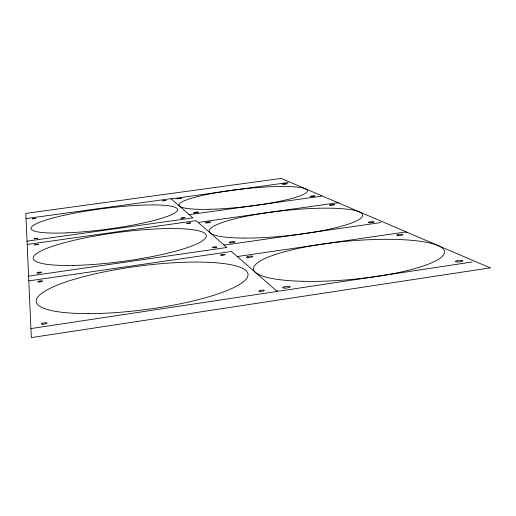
<?xml version="1.0" encoding="UTF-8"?>
<svg xmlns="http://www.w3.org/2000/svg" width="516" height="516" viewBox="0 0 516 516"><rect width="100%" height="100%" fill="white"/><g stroke="black" fill="none" stroke-linecap="round" stroke-linejoin="round"><path stroke-width="0.77" d="M171.189 198.905L288.192 182.529M30.934 328.569L277.202 291.411L231.445 251.486L28.812 280.885M472.121 262.005L280.614 290.901A3.509 0.78 -5.9 0 1 276.408 290.721M380.821 222.557L226.905 244.752A2.786 0.497 -6.5 0 1 223.68 244.707M28.599 276.125L226.846 247.474L196.145 220.68L27.187 244.455M27.038 241.159L192.939 217.881L170.912 198.666L26.032 218.597M237.811 257.039A2.98 0.568 -6.4 0 1 240.14 256.123L403.402 232.31A2.967 0.535 -4.8 0 1 407.176 232.329M188.888 214.353A2.309 0.342 -6.8 0 0 191.507 214.334L320.159 196.338A2.29 0.329 -5.8 0 0 321.752 195.77M198.512 222.744A2.445 0.381 -6.7 0 1 200.518 222.074L335.632 203.027A2.419 0.368 -5.7 0 1 338.619 202.988M181.374 198.247L176.943 198.77L181.374 198.247M38.519 244.32L34.591 244.894L38.519 244.32M37.861 238.257L34.062 238.792L37.861 238.257M35.707 218.333L32.353 218.81L35.701 218.352M190.527 222.944L186.702 223.422L190.527 222.944M184.799 217.707L181.097 218.165L184.799 217.707M165.907 200.434L162.637 200.853L165.9 200.447M287.031 183.741L282.645 184.173L287.025 183.76M490.2 267.862L31.334 337.593L25.8 213.385L281.181 178.407L490.2 267.862M88.178 313.625A106.748 21.982 -7.4 0 0 248.041 274.835A106.748 21.982 -7.4 0 0 90.261 274.983A106.748 21.982 -7.4 0 0 88.178 313.625M42.854 324.235A2.864 0.639 -8.7 0 0 47.046 323.035A2.864 0.639 -8.7 0 0 42.731 323.126A2.864 0.639 -8.7 0 0 42.854 324.235M38.977 281.93A2.399 0.451 -8.4 0 0 42.493 281.02A2.399 0.451 -8.4 0 0 38.893 281.156A2.399 0.451 -8.4 0 0 38.977 281.93M221.558 255.323A2.322 0.432 -6.6 0 0 225.079 254.575A2.322 0.432 -6.6 0 0 221.686 254.556A2.322 0.432 -6.6 0 0 221.558 255.323M260.206 291.43A2.767 0.613 -6.1 0 0 264.327 290.469A2.767 0.613 -6.1 0 0 260.193 290.36A2.767 0.613 -6.1 0 0 260.206 291.43M213.463 247.757A2.225 0.4 -6.6 0 0 216.855 247.054A2.225 0.4 -6.6 0 0 213.618 247.048A2.225 0.4 -6.6 0 0 213.463 247.757M38.171 273.112A2.296 0.413 -8.3 0 0 41.544 272.261A2.296 0.413 -8.3 0 0 38.094 272.403A2.296 0.413 -8.3 0 0 38.171 273.112M72.866 265.437A87.314 14.667 -7.5 0 0 206.239 236.734A87.314 14.667 -7.5 0 0 80.128 238.927A87.314 14.667 -7.5 0 0 72.866 265.437M67.467 232.832A73.885 10.481 -7.4 0 0 177.549 209.631A73.885 10.481 -7.4 0 0 67.802 214.488A73.885 10.481 -7.4 0 0 67.467 232.832M247.919 257.51A3.225 0.613 -6.3 0 0 252.853 256.497A3.225 0.613 -6.3 0 0 248.19 256.413A3.225 0.613 -6.3 0 0 247.919 257.51M457.208 261.973A3.754 0.774 -4 0 0 462.865 260.941A3.754 0.774 -4 0 0 457.292 260.625A3.754 0.774 -4 0 0 457.208 261.973M398.178 235.515A3.212 0.587 -4.9 0 0 402.951 234.606A3.212 0.587 -4.9 0 0 398.126 234.509A3.212 0.587 -4.9 0 0 398.178 235.515M284.477 288.076A3.741 0.826 -5.8 0 0 290.115 286.832A3.741 0.826 -5.8 0 0 284.58 286.632A3.741 0.826 -5.8 0 0 284.477 288.076M302.647 281.291A95.899 19.24 -5.2 0 0 444.521 251.647A95.899 19.24 -5.2 0 0 299.88 248.086A95.899 19.24 -5.2 0 0 302.647 281.291M209.361 209.296A64.661 8.959 -6.4 0 0 307.407 191.075A64.661 8.959 -6.4 0 0 212.753 193.326A64.661 8.959 -6.4 0 0 209.361 209.296M194.751 212.934A2.47 0.361 -6.8 0 0 198.479 212.192A2.47 0.361 -6.8 0 0 194.855 212.289A2.47 0.361 -6.8 0 0 194.751 212.934M311.251 196.635A2.451 0.348 -5.9 0 0 314.895 195.957A2.451 0.348 -5.9 0 0 311.225 196.028A2.451 0.348 -5.9 0 0 311.251 196.635M244.023 238.076A77.161 12.668 -6 0 0 362.567 215.933A77.161 12.668 -6 0 0 251.202 215.314A77.161 12.668 -6 0 0 244.023 238.076M230.555 242.843A2.973 0.522 -6.5 0 0 234.967 241.894A2.973 0.522 -6.5 0 0 230.51 241.933A2.973 0.522 -6.5 0 0 230.555 242.843M206.697 222.912A2.638 0.413 -6.7 0 0 210.657 222.106A2.638 0.413 -6.7 0 0 206.755 222.183A2.638 0.413 -6.7 0 0 206.697 222.912M330.659 205.368A2.619 0.4 -5.7 0 0 334.678 204.659A2.619 0.4 -5.7 0 0 330.885 204.652A2.619 0.4 -5.7 0 0 330.659 205.368M369.604 222.757A2.961 0.503 -5.2 0 0 374.068 221.938A2.961 0.503 -5.2 0 0 369.688 221.88A2.961 0.503 -5.2 0 0 369.604 222.757"/></g></svg>
